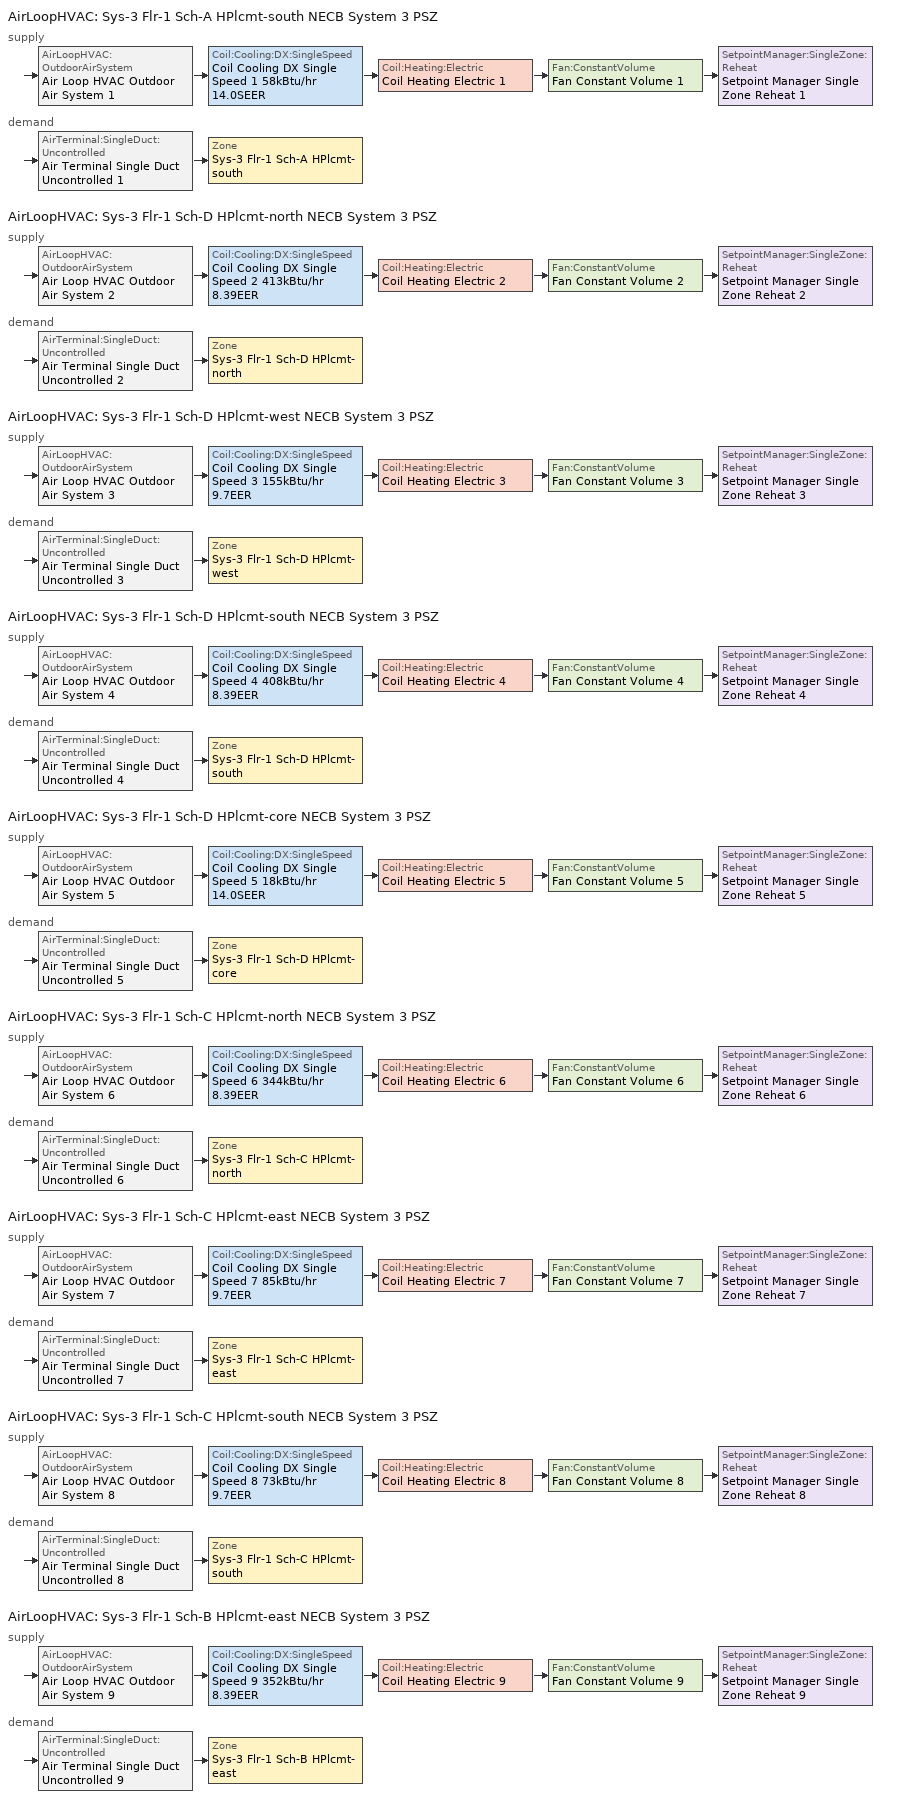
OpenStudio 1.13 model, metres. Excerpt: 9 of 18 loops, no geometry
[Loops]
AirLoopHVAC 'Sys-3 Flr-1 Sch-A HPlcmt-south NECB System 3 PSZ'
 supply: AirLoopHVAC:OutdoorAirSystem 'Air Loop HVAC Outdoor Air System 1' > Coil:Cooling:DX:SingleSpeed 'Coil Cooling DX Single Speed 1 58kBtu/hr 14.0SEER' > Coil:Heating:Electric 'Coil Heating Electric 1' > Fan:ConstantVolume 'Fan Constant Volume 1' > SetpointManager:SingleZone:Reheat 'Setpoint Manager Single Zone Reheat 1'
 demand: AirTerminal:SingleDuct:Uncontrolled 'Air Terminal Single Duct Uncontrolled 1' > Zone 'Sys-3 Flr-1 Sch-A HPlcmt-south'
AirLoopHVAC 'Sys-3 Flr-1 Sch-D HPlcmt-north NECB System 3 PSZ'
 supply: AirLoopHVAC:OutdoorAirSystem 'Air Loop HVAC Outdoor Air System 2' > Coil:Cooling:DX:SingleSpeed 'Coil Cooling DX Single Speed 2 413kBtu/hr 8.39EER' > Coil:Heating:Electric 'Coil Heating Electric 2' > Fan:ConstantVolume 'Fan Constant Volume 2' > SetpointManager:SingleZone:Reheat 'Setpoint Manager Single Zone Reheat 2'
 demand: AirTerminal:SingleDuct:Uncontrolled 'Air Terminal Single Duct Uncontrolled 2' > Zone 'Sys-3 Flr-1 Sch-D HPlcmt-north'
AirLoopHVAC 'Sys-3 Flr-1 Sch-D HPlcmt-west NECB System 3 PSZ'
 supply: AirLoopHVAC:OutdoorAirSystem 'Air Loop HVAC Outdoor Air System 3' > Coil:Cooling:DX:SingleSpeed 'Coil Cooling DX Single Speed 3 155kBtu/hr 9.7EER' > Coil:Heating:Electric 'Coil Heating Electric 3' > Fan:ConstantVolume 'Fan Constant Volume 3' > SetpointManager:SingleZone:Reheat 'Setpoint Manager Single Zone Reheat 3'
 demand: AirTerminal:SingleDuct:Uncontrolled 'Air Terminal Single Duct Uncontrolled 3' > Zone 'Sys-3 Flr-1 Sch-D HPlcmt-west'
AirLoopHVAC 'Sys-3 Flr-1 Sch-D HPlcmt-south NECB System 3 PSZ'
 supply: AirLoopHVAC:OutdoorAirSystem 'Air Loop HVAC Outdoor Air System 4' > Coil:Cooling:DX:SingleSpeed 'Coil Cooling DX Single Speed 4 408kBtu/hr 8.39EER' > Coil:Heating:Electric 'Coil Heating Electric 4' > Fan:ConstantVolume 'Fan Constant Volume 4' > SetpointManager:SingleZone:Reheat 'Setpoint Manager Single Zone Reheat 4'
 demand: AirTerminal:SingleDuct:Uncontrolled 'Air Terminal Single Duct Uncontrolled 4' > Zone 'Sys-3 Flr-1 Sch-D HPlcmt-south'
AirLoopHVAC 'Sys-3 Flr-1 Sch-D HPlcmt-core NECB System 3 PSZ'
 supply: AirLoopHVAC:OutdoorAirSystem 'Air Loop HVAC Outdoor Air System 5' > Coil:Cooling:DX:SingleSpeed 'Coil Cooling DX Single Speed 5 18kBtu/hr 14.0SEER' > Coil:Heating:Electric 'Coil Heating Electric 5' > Fan:ConstantVolume 'Fan Constant Volume 5' > SetpointManager:SingleZone:Reheat 'Setpoint Manager Single Zone Reheat 5'
 demand: AirTerminal:SingleDuct:Uncontrolled 'Air Terminal Single Duct Uncontrolled 5' > Zone 'Sys-3 Flr-1 Sch-D HPlcmt-core'
AirLoopHVAC 'Sys-3 Flr-1 Sch-C HPlcmt-north NECB System 3 PSZ'
 supply: AirLoopHVAC:OutdoorAirSystem 'Air Loop HVAC Outdoor Air System 6' > Coil:Cooling:DX:SingleSpeed 'Coil Cooling DX Single Speed 6 344kBtu/hr 8.39EER' > Coil:Heating:Electric 'Coil Heating Electric 6' > Fan:ConstantVolume 'Fan Constant Volume 6' > SetpointManager:SingleZone:Reheat 'Setpoint Manager Single Zone Reheat 6'
 demand: AirTerminal:SingleDuct:Uncontrolled 'Air Terminal Single Duct Uncontrolled 6' > Zone 'Sys-3 Flr-1 Sch-C HPlcmt-north'
AirLoopHVAC 'Sys-3 Flr-1 Sch-C HPlcmt-east NECB System 3 PSZ'
 supply: AirLoopHVAC:OutdoorAirSystem 'Air Loop HVAC Outdoor Air System 7' > Coil:Cooling:DX:SingleSpeed 'Coil Cooling DX Single Speed 7 85kBtu/hr 9.7EER' > Coil:Heating:Electric 'Coil Heating Electric 7' > Fan:ConstantVolume 'Fan Constant Volume 7' > SetpointManager:SingleZone:Reheat 'Setpoint Manager Single Zone Reheat 7'
 demand: AirTerminal:SingleDuct:Uncontrolled 'Air Terminal Single Duct Uncontrolled 7' > Zone 'Sys-3 Flr-1 Sch-C HPlcmt-east'
AirLoopHVAC 'Sys-3 Flr-1 Sch-C HPlcmt-south NECB System 3 PSZ'
 supply: AirLoopHVAC:OutdoorAirSystem 'Air Loop HVAC Outdoor Air System 8' > Coil:Cooling:DX:SingleSpeed 'Coil Cooling DX Single Speed 8 73kBtu/hr 9.7EER' > Coil:Heating:Electric 'Coil Heating Electric 8' > Fan:ConstantVolume 'Fan Constant Volume 8' > SetpointManager:SingleZone:Reheat 'Setpoint Manager Single Zone Reheat 8'
 demand: AirTerminal:SingleDuct:Uncontrolled 'Air Terminal Single Duct Uncontrolled 8' > Zone 'Sys-3 Flr-1 Sch-C HPlcmt-south'
AirLoopHVAC 'Sys-3 Flr-1 Sch-B HPlcmt-east NECB System 3 PSZ'
 supply: AirLoopHVAC:OutdoorAirSystem 'Air Loop HVAC Outdoor Air System 9' > Coil:Cooling:DX:SingleSpeed 'Coil Cooling DX Single Speed 9 352kBtu/hr 8.39EER' > Coil:Heating:Electric 'Coil Heating Electric 9' > Fan:ConstantVolume 'Fan Constant Volume 9' > SetpointManager:SingleZone:Reheat 'Setpoint Manager Single Zone Reheat 9'
 demand: AirTerminal:SingleDuct:Uncontrolled 'Air Terminal Single Duct Uncontrolled 9' > Zone 'Sys-3 Flr-1 Sch-B HPlcmt-east'
[Sizing:Zone] Zone Cooling Design Supply Air Temperature Input Method=SupplyAirTemperature; Zone Cooling Design Supply Air Temperature {C}=13; Zone Cooling Design Supply Air Temperature Difference {deltaC}=11.11; Zone Heating Design Supply Air Temperature Input Method=SupplyAirTemperature; Zone Heating Design Supply Air Temperature {C}=43; Zone Heating Design Supply Air Temperature Difference {deltaC}=11.11; Zone Cooling Design Supply Air Humidity Ratio {kg-H2O/kg-air}=0.0085; Zone Heating Design Supply Air Humidity Ratio {kg-H2O/kg-air}=0.008; Zone Heating Sizing Factor=1.3; Zone Cooling Sizing Factor=1.1; Cooling Design Air Flow Method=DesignDay; Heating Design Air Flow Method=DesignDay; Account for Dedicated Outdoor Air System=No; Dedicated Outdoor Air System Control Strategy=NeutralSupplyAir; Dedicated Outdoor Air Low Setpoint Temperature for Design {C}=autosize; Dedicated Outdoor Air High Setpoint Temperature for Design {C}=autosize
Sys-3 Flr-1 Sch-A HPlcmt-south; Sys-3 Flr-1 Sch-D HPlcmt-north; Sys-3 Flr-1 Sch-D HPlcmt-west; Sys-3 Flr-1 Sch-D HPlcmt-south; Sys-3 Flr-1 Sch-D HPlcmt-core; Sys-3 Flr-1 Sch-C HPlcmt-north; Sys-3 Flr-1 Sch-C HPlcmt-east; Sys-3 Flr-1 Sch-C HPlcmt-south; Sys-3 Flr-1 Sch-B HPlcmt-east
[Zone equipment]
Sys-3 Flr-1 Sch-A HPlcmt-south: Air Terminal Single Duct Uncontrolled 1, Zone HVAC Baseboard Convective Electric 1
Sys-3 Flr-1 Sch-D HPlcmt-north: Air Terminal Single Duct Uncontrolled 2, Zone HVAC Baseboard Convective Electric 2
Sys-3 Flr-1 Sch-D HPlcmt-west: Air Terminal Single Duct Uncontrolled 3, Zone HVAC Baseboard Convective Electric 3
Sys-3 Flr-1 Sch-D HPlcmt-south: Air Terminal Single Duct Uncontrolled 4, Zone HVAC Baseboard Convective Electric 4
Sys-3 Flr-1 Sch-D HPlcmt-core: Air Terminal Single Duct Uncontrolled 5, Zone HVAC Baseboard Convective Electric 5
Sys-3 Flr-1 Sch-C HPlcmt-north: Air Terminal Single Duct Uncontrolled 6, Zone HVAC Baseboard Convective Electric 6
Sys-3 Flr-1 Sch-C HPlcmt-east: Air Terminal Single Duct Uncontrolled 7, Zone HVAC Baseboard Convective Electric 7
Sys-3 Flr-1 Sch-C HPlcmt-south: Air Terminal Single Duct Uncontrolled 8, Zone HVAC Baseboard Convective Electric 8
Sys-3 Flr-1 Sch-B HPlcmt-east: Air Terminal Single Duct Uncontrolled 9, Zone HVAC Baseboard Convective Electric 9
[AirLoopHVAC] Design Supply Air Flow Rate {m3/s}=AutoSize
Name | Availability Schedule | Availability Manager
Sys-3 Flr-1 Sch-A HPlcmt-south NECB System 3 PSZ | Sys-3 Flr-1 Sch-A HPlcmt-south NECB System 3 PSZ Occ Sch | Availability Manager Night Cycle 1
Sys-3 Flr-1 Sch-D HPlcmt-north NECB System 3 PSZ | Sys-3 Flr-1 Sch-D HPlcmt-north NECB System 3 PSZ Occ Sch | Availability Manager Night Cycle 7
Sys-3 Flr-1 Sch-D HPlcmt-west NECB System 3 PSZ | Sys-3 Flr-1 Sch-D HPlcmt-west NECB System 3 PSZ Occ Sch | Availability Manager Night Cycle 9
Sys-3 Flr-1 Sch-D HPlcmt-south NECB System 3 PSZ | Sys-3 Flr-1 Sch-D HPlcmt-south NECB System 3 PSZ Occ Sch | Availability Manager Night Cycle 8
Sys-3 Flr-1 Sch-D HPlcmt-core NECB System 3 PSZ | Always On Discrete
Sys-3 Flr-1 Sch-C HPlcmt-north NECB System 3 PSZ | Sys-3 Flr-1 Sch-C HPlcmt-north NECB System 3 PSZ Occ Sch | Availability Manager Night Cycle 5
Sys-3 Flr-1 Sch-C HPlcmt-east NECB System 3 PSZ | Sys-3 Flr-1 Sch-C HPlcmt-east NECB System 3 PSZ Occ Sch | Availability Manager Night Cycle 4
Sys-3 Flr-1 Sch-C HPlcmt-south NECB System 3 PSZ | Sys-3 Flr-1 Sch-C HPlcmt-south NECB System 3 PSZ Occ Sch | Availability Manager Night Cycle 6
Sys-3 Flr-1 Sch-B HPlcmt-east NECB System 3 PSZ | Sys-3 Flr-1 Sch-B HPlcmt-east NECB System 3 PSZ Occ Sch | Availability Manager Night Cycle 3
[Sizing:System] Type of Load to Size On=Sensible; Design Outdoor Air Flow Rate {m3/s}=Autosize; Minimum System Air Flow Ratio=1; Preheat Design Temperature {C}=7; Preheat Design Humidity Ratio {kg-H2O/kg-Air}=0.008; Precool Design Temperature {C}=13; Precool Design Humidity Ratio {kg-H2O/kg-Air}=0.008; Central Cooling Design Supply Air Temperature {C}=13; Central Heating Design Supply Air Temperature {C}=43; Sizing Option=NonCoincident; 100% Outdoor Air in Cooling=No; 100% Outdoor Air in Heating=No; Central Cooling Design Supply Air Humidity Ratio {kg-H2O/kg-Air}=0.0085; Central Heating Design Supply Air Humidity Ratio {kg-H2O/kg-Air}=0.008; Cooling Design Air Flow Method=DesignDay; Cooling Design Air Flow Rate {m3/s}=0; Heating Design Air Flow Method=DesignDay; Heating Design Air Flow Rate {m3/s}=0; System Outdoor Air Method=ZoneSum; Zone Maximum Outdoor Air Fraction=1; Cooling Supply Air Flow Rate Per Floor Area {m3/s-m2}=0.00996765; Cooling Fraction of Autosized Cooling Supply Air Flow Rate=1; Cooling Supply Air Flow Rate Per Unit Cooling Capacity {m3/s-W}=3.94755e-05; Heating Supply Air Flow Rate Per Floor Area {m3/s-m2}=0.00996765; Heating Fraction of Autosized Heating Supply Air Flow Rate=1; Heating Fraction of Autosized Cooling Supply Air Flow Rate=1; Heating Supply Air Flow Rate Per Unit Heating Capacity {m3/s-W}=3.15882e-05; Cooling Design Capacity Method=CoolingDesignCapacity; Cooling Design Capacity {W}=autosize; Cooling Design Capacity Per Floor Area {W/m2}=234.7; Fraction of Autosized Cooling Design Capacity=1; Heating Design Capacity Method=HeatingDesignCapacity; Heating Design Capacity {W}=autosize; Heating Design Capacity Per Floor Area {W/m2}=157; Fraction of Autosized Heating Design Capacity=1; Central Cooling Capacity Control Method=OnOff
Sys-3 Flr-1 Sch-A HPlcmt-south NECB System 3 PSZ; Sys-3 Flr-1 Sch-D HPlcmt-north NECB System 3 PSZ; Sys-3 Flr-1 Sch-D HPlcmt-west NECB System 3 PSZ; Sys-3 Flr-1 Sch-D HPlcmt-south NECB System 3 PSZ; Sys-3 Flr-1 Sch-D HPlcmt-core NECB System 3 PSZ; Sys-3 Flr-1 Sch-C HPlcmt-north NECB System 3 PSZ; Sys-3 Flr-1 Sch-C HPlcmt-east NECB System 3 PSZ; Sys-3 Flr-1 Sch-C HPlcmt-south NECB System 3 PSZ; Sys-3 Flr-1 Sch-B HPlcmt-east NECB System 3 PSZ
[Fan:ConstantVolume] Availability Schedule=Always On Discrete; Fan Efficiency=0.39975; Pressure Rise {Pa}=640; Maximum Flow Rate {m3/s}=AutoSize; Motor Efficiency=0.615
Fan Constant Volume 1; Fan Constant Volume 2; Fan Constant Volume 3; Fan Constant Volume 4; Fan Constant Volume 5; Fan Constant Volume 6; Fan Constant Volume 7; Fan Constant Volume 8; Fan Constant Volume 9
[Coil:Heating:Electric] Availability Schedule=Always On Discrete
Coil Heating Electric 1; Coil Heating Electric 2; Coil Heating Electric 3; Coil Heating Electric 4; Coil Heating Electric 5; Coil Heating Electric 6; Coil Heating Electric 7; Coil Heating Electric 8; Coil Heating Electric 9
[Coil:Cooling:DX:SingleSpeed] Availability Schedule=Always On Discrete; Rated Total Cooling Capacity {W}=autosize; Rated Sensible Heat Ratio=autosize; Rated Air Flow Rate {m3/s}=autosize; Rated Evaporator Fan Power Per Volume Flow Rate {W/(m3/s)}=773.3; Condenser Type=AirCooled; Evaporative Condenser Effectiveness=0; Evaporative Condenser Air Flow Rate {m3/s}=Autosize; Evaporative Condenser Pump Rated Power Consumption {W}=Autosize; Crankcase Heater Capacity {W}=0; Maximum Outdoor Dry-Bulb Temperature for Crankcase Heater Operation {C}=0; Basin Heater Capacity {W/K}=0; Basin Heater Setpoint Temperature {C}=10
Name | Rated COP {W/W} | Total Cooling Capacity Function of Temperature Curve | Total Cooling Capacity Function of Flow Fraction Curve | Energy Input Ratio Function of Temperature Curve | Energy Input Ratio Function of Flow Fraction Curve | Part Load Fraction Correlation Curve
Coil Cooling DX Single Speed 1 58kBtu/hr 14.0SEER | 3.8248 | DXCOOL-NECB2011-REF-CAPFT | DXCOOL-NECB2011-REF-CAPFFLOW | DXCOOL-NECB2011-REF-COOLEIRFT | DXCOOL-NECB2011-REF-COOLEIRFFLOW | DXCOOL-NECB2011-REF-COOLPLFFPLR
Coil Cooling DX Single Speed 2 413kBtu/hr 8.39EER | 3.1075 | DXCOOL-NECB2011-REF-CAPFT 9 | DXCOOL-NECB2011-REF-CAPFFLOW 9 | DXCOOL-NECB2011-REF-COOLEIRFT 9 | DXCOOL-NECB2011-REF-COOLEIRFFLOW 9 | DXCOOL-NECB2011-REF-COOLPLFFPLR 9
Coil Cooling DX Single Speed 3 155kBtu/hr 9.7EER | 3.39674 | DXCOOL-NECB2011-REF-CAPFT 10 | DXCOOL-NECB2011-REF-CAPFFLOW 10 | DXCOOL-NECB2011-REF-COOLEIRFT 10 | DXCOOL-NECB2011-REF-COOLEIRFFLOW 10 | DXCOOL-NECB2011-REF-COOLPLFFPLR 10
Coil Cooling DX Single Speed 4 408kBtu/hr 8.39EER | 3.10393 | DXCOOL-NECB2011-REF-CAPFT 11 | DXCOOL-NECB2011-REF-CAPFFLOW 11 | DXCOOL-NECB2011-REF-COOLEIRFT 11 | DXCOOL-NECB2011-REF-COOLEIRFFLOW 11 | DXCOOL-NECB2011-REF-COOLPLFFPLR 11
Coil Cooling DX Single Speed 5 18kBtu/hr 14.0SEER | 3.8248 | DXCOOL-NECB2011-REF-CAPFT 12 | DXCOOL-NECB2011-REF-CAPFFLOW 12 | DXCOOL-NECB2011-REF-COOLEIRFT 12 | DXCOOL-NECB2011-REF-COOLEIRFFLOW 12 | DXCOOL-NECB2011-REF-COOLPLFFPLR 12
Coil Cooling DX Single Speed 6 344kBtu/hr 8.39EER | 3.0624 | DXCOOL-NECB2011-REF-CAPFT 13 | DXCOOL-NECB2011-REF-CAPFFLOW 13 | DXCOOL-NECB2011-REF-COOLEIRFT 13 | DXCOOL-NECB2011-REF-COOLEIRFFLOW 13 | DXCOOL-NECB2011-REF-COOLPLFFPLR 13
Coil Cooling DX Single Speed 7 85kBtu/hr 9.7EER | 3.34352 | DXCOOL-NECB2011-REF-CAPFT 14 | DXCOOL-NECB2011-REF-CAPFFLOW 14 | DXCOOL-NECB2011-REF-COOLEIRFT 14 | DXCOOL-NECB2011-REF-COOLEIRFFLOW 14 | DXCOOL-NECB2011-REF-COOLPLFFPLR 14
Coil Cooling DX Single Speed 8 73kBtu/hr 9.7EER | 3.33428 | DXCOOL-NECB2011-REF-CAPFT 15 | DXCOOL-NECB2011-REF-CAPFFLOW 15 | DXCOOL-NECB2011-REF-COOLEIRFT 15 | DXCOOL-NECB2011-REF-COOLEIRFFLOW 15 | DXCOOL-NECB2011-REF-COOLPLFFPLR 15
Coil Cooling DX Single Speed 9 352kBtu/hr 8.39EER | 3.06746 | DXCOOL-NECB2011-REF-CAPFT 16 | DXCOOL-NECB2011-REF-CAPFFLOW 16 | DXCOOL-NECB2011-REF-COOLEIRFT 16 | DXCOOL-NECB2011-REF-COOLEIRFFLOW 16 | DXCOOL-NECB2011-REF-COOLPLFFPLR 16
[Controller:OutdoorAir] Minimum Outdoor Air Flow Rate {m3/s}=Autosize; Maximum Outdoor Air Flow Rate {m3/s}=Autosize; Economizer Control Action Type=ModulateFlow; Lockout Type=NoLockout; Minimum Limit Type=FixedMinimum; High Humidity Control=No; Heat Recovery Bypass Control Type=BypassWhenWithinEconomizerLimits
Name | Economizer Control Type | Economizer Maximum Limit Dry-Bulb Temperature {C} | Economizer Maximum Limit Enthalpy {J/kg} | Economizer Minimum Limit Dry-Bulb Temperature {C} | Minimum Outdoor Air Schedule | Controller Mechanical Ventilation
Controller Outdoor Air 1 | NoEconomizer | 28 | 64000 | -100 | Sys-3 Flr-1 Sch-A HPlcmt-south NECB System 3 PSZ Occ Sch | Controller Mechanical Ventilation 1
Controller Outdoor Air 2 | DifferentialEnthalpy |  |  |  | Sys-3 Flr-1 Sch-D HPlcmt-north NECB System 3 PSZ Occ Sch | Controller Mechanical Ventilation 2
Controller Outdoor Air 3 | DifferentialEnthalpy |  |  |  | Sys-3 Flr-1 Sch-D HPlcmt-west NECB System 3 PSZ Occ Sch | Controller Mechanical Ventilation 3
Controller Outdoor Air 4 | DifferentialEnthalpy |  |  |  | Sys-3 Flr-1 Sch-D HPlcmt-south NECB System 3 PSZ Occ Sch | Controller Mechanical Ventilation 4
Controller Outdoor Air 5 | NoEconomizer | 28 | 64000 | -100 | Always On Discrete | Controller Mechanical Ventilation 5
Controller Outdoor Air 6 | DifferentialEnthalpy |  |  |  | Sys-3 Flr-1 Sch-C HPlcmt-north NECB System 3 PSZ Occ Sch | Controller Mechanical Ventilation 6
Controller Outdoor Air 7 | DifferentialEnthalpy |  |  |  | Sys-3 Flr-1 Sch-C HPlcmt-east NECB System 3 PSZ Occ Sch | Controller Mechanical Ventilation 7
Controller Outdoor Air 8 | DifferentialEnthalpy |  |  |  | Sys-3 Flr-1 Sch-C HPlcmt-south NECB System 3 PSZ Occ Sch | Controller Mechanical Ventilation 8
Controller Outdoor Air 9 | DifferentialEnthalpy |  |  |  | Sys-3 Flr-1 Sch-B HPlcmt-east NECB System 3 PSZ Occ Sch | Controller Mechanical Ventilation 9
[Controller:MechanicalVentilation] Availability Schedule=Always On Discrete; System Outdoor Air Method=ZoneSum
Controller Mechanical Ventilation 1; Controller Mechanical Ventilation 2; Controller Mechanical Ventilation 3; Controller Mechanical Ventilation 4; Controller Mechanical Ventilation 5; Controller Mechanical Ventilation 6; Controller Mechanical Ventilation 7; Controller Mechanical Ventilation 8; Controller Mechanical Ventilation 9
[AirLoopHVAC:OutdoorAirSystem]
Name | Controller
Air Loop HVAC Outdoor Air System 1 | Controller Outdoor Air 1
Air Loop HVAC Outdoor Air System 2 | Controller Outdoor Air 2
Air Loop HVAC Outdoor Air System 3 | Controller Outdoor Air 3
Air Loop HVAC Outdoor Air System 4 | Controller Outdoor Air 4
Air Loop HVAC Outdoor Air System 5 | Controller Outdoor Air 5
Air Loop HVAC Outdoor Air System 6 | Controller Outdoor Air 6
Air Loop HVAC Outdoor Air System 7 | Controller Outdoor Air 7
Air Loop HVAC Outdoor Air System 8 | Controller Outdoor Air 8
Air Loop HVAC Outdoor Air System 9 | Controller Outdoor Air 9
[SetpointManager:SingleZone:Reheat] Minimum Supply Air Temperature {C}=12.8; Maximum Supply Air Temperature {C}=13
Name | Control Zone
Setpoint Manager Single Zone Reheat 1 | Sys-3 Flr-1 Sch-A HPlcmt-south
Setpoint Manager Single Zone Reheat 2 | Sys-3 Flr-1 Sch-D HPlcmt-north
Setpoint Manager Single Zone Reheat 3 | Sys-3 Flr-1 Sch-D HPlcmt-west
Setpoint Manager Single Zone Reheat 4 | Sys-3 Flr-1 Sch-D HPlcmt-south
Setpoint Manager Single Zone Reheat 5 | Sys-3 Flr-1 Sch-D HPlcmt-core
Setpoint Manager Single Zone Reheat 6 | Sys-3 Flr-1 Sch-C HPlcmt-north
Setpoint Manager Single Zone Reheat 7 | Sys-3 Flr-1 Sch-C HPlcmt-east
Setpoint Manager Single Zone Reheat 8 | Sys-3 Flr-1 Sch-C HPlcmt-south
Setpoint Manager Single Zone Reheat 9 | Sys-3 Flr-1 Sch-B HPlcmt-east
[AirTerminal:SingleDuct:Uncontrolled] Availability Schedule=Always On Discrete; Maximum Air Flow Rate {m3/s}=AutoSize
Air Terminal Single Duct Uncontrolled 1; Air Terminal Single Duct Uncontrolled 2; Air Terminal Single Duct Uncontrolled 3; Air Terminal Single Duct Uncontrolled 4; Air Terminal Single Duct Uncontrolled 5; Air Terminal Single Duct Uncontrolled 6; Air Terminal Single Duct Uncontrolled 7; Air Terminal Single Duct Uncontrolled 8; Air Terminal Single Duct Uncontrolled 9
[ZoneHVAC:Baseboard:Convective:Electric] Availability Schedule=Always On Discrete; Nominal Capacity {W}=autosize; Efficiency=1
Zone HVAC Baseboard Convective Electric 1; Zone HVAC Baseboard Convective Electric 2; Zone HVAC Baseboard Convective Electric 3; Zone HVAC Baseboard Convective Electric 4; Zone HVAC Baseboard Convective Electric 5; Zone HVAC Baseboard Convective Electric 6; Zone HVAC Baseboard Convective Electric 7; Zone HVAC Baseboard Convective Electric 8; Zone HVAC Baseboard Convective Electric 9
[AvailabilityManager:NightCycle] Control Type=CycleOnAny; Thermostat Tolerance {deltaC}=1; Cycling Run Time {s}=3600
Availability Manager Night Cycle 1; Availability Manager Night Cycle 3; Availability Manager Night Cycle 4; Availability Manager Night Cycle 5; Availability Manager Night Cycle 6; Availability Manager Night Cycle 7; Availability Manager Night Cycle 8; Availability Manager Night Cycle 9
[Schedule:Ruleset]
Name | Default Day Schedule | Summer Design Day Schedule | Winter Design Day Schedule
Sys-3 Flr-1 Sch-A HPlcmt-south NECB System 3 PSZ Occ Sch | Sys-3 Flr-1 Sch-A HPlcmt-south NECB System 3 PSZ Occ Sch Default | Sys-3 Flr-1 Sch-A HPlcmt-south NECB System 3 PSZ Occ Sch Summer Design Day | Sys-3 Flr-1 Sch-A HPlcmt-south NECB System 3 PSZ Occ Sch Winter Design Day
Sys-3 Flr-1 Sch-B HPlcmt-east NECB System 3 PSZ Occ Sch | Sys-3 Flr-1 Sch-B HPlcmt-east NECB System 3 PSZ Occ Sch Default | Sys-3 Flr-1 Sch-B HPlcmt-east NECB System 3 PSZ Occ Sch Summer Design Day | Sys-3 Flr-1 Sch-B HPlcmt-east NECB System 3 PSZ Occ Sch Winter Design Day
Sys-3 Flr-1 Sch-C HPlcmt-east NECB System 3 PSZ Occ Sch | Sys-3 Flr-1 Sch-C HPlcmt-east NECB System 3 PSZ Occ Sch Default | Sys-3 Flr-1 Sch-C HPlcmt-east NECB System 3 PSZ Occ Sch Summer Design Day | Sys-3 Flr-1 Sch-C HPlcmt-east NECB System 3 PSZ Occ Sch Winter Design Day
Sys-3 Flr-1 Sch-C HPlcmt-north NECB System 3 PSZ Occ Sch | Sys-3 Flr-1 Sch-C HPlcmt-north NECB System 3 PSZ Occ Sch Default | Sys-3 Flr-1 Sch-C HPlcmt-north NECB System 3 PSZ Occ Sch Summer Design Day | Sys-3 Flr-1 Sch-C HPlcmt-north NECB System 3 PSZ Occ Sch Winter Design Day
Sys-3 Flr-1 Sch-C HPlcmt-south NECB System 3 PSZ Occ Sch | Sys-3 Flr-1 Sch-C HPlcmt-south NECB System 3 PSZ Occ Sch Default | Sys-3 Flr-1 Sch-C HPlcmt-south NECB System 3 PSZ Occ Sch Summer Design Day | Sys-3 Flr-1 Sch-C HPlcmt-south NECB System 3 PSZ Occ Sch Winter Design Day
Sys-3 Flr-1 Sch-D HPlcmt-north NECB System 3 PSZ Occ Sch | Sys-3 Flr-1 Sch-D HPlcmt-north NECB System 3 PSZ Occ Sch Default | Sys-3 Flr-1 Sch-D HPlcmt-north NECB System 3 PSZ Occ Sch Summer Design Day | Sys-3 Flr-1 Sch-D HPlcmt-north NECB System 3 PSZ Occ Sch Winter Design Day
Sys-3 Flr-1 Sch-D HPlcmt-south NECB System 3 PSZ Occ Sch | Sys-3 Flr-1 Sch-D HPlcmt-south NECB System 3 PSZ Occ Sch Default | Sys-3 Flr-1 Sch-D HPlcmt-south NECB System 3 PSZ Occ Sch Summer Design Day | Sys-3 Flr-1 Sch-D HPlcmt-south NECB System 3 PSZ Occ Sch Winter Design Day
Sys-3 Flr-1 Sch-D HPlcmt-west NECB System 3 PSZ Occ Sch | Sys-3 Flr-1 Sch-D HPlcmt-west NECB System 3 PSZ Occ Sch Default | Sys-3 Flr-1 Sch-D HPlcmt-west NECB System 3 PSZ Occ Sch Summer Design Day | Sys-3 Flr-1 Sch-D HPlcmt-west NECB System 3 PSZ Occ Sch Winter Design Day
[Schedule:Day]
Sys-3 Flr-1 Sch-A HPlcmt-south NECB System 3 PSZ Occ Sch Default; Sys-3 Flr-1 Sch-A HPlcmt-south NECB System 3 PSZ Occ Sch Winter Design Day; Sys-3 Flr-1 Sch-A HPlcmt-south NECB System 3 PSZ Occ Sch Summer Design Day; Sys-3 Flr-1 Sch-B HPlcmt-east NECB System 3 PSZ Occ Sch Default; Sys-3 Flr-1 Sch-B HPlcmt-east NECB System 3 PSZ Occ Sch Winter Design Day; Sys-3 Flr-1 Sch-B HPlcmt-east NECB System 3 PSZ Occ Sch Summer Design Day; Sys-3 Flr-1 Sch-C HPlcmt-east NECB System 3 PSZ Occ Sch Default; Sys-3 Flr-1 Sch-C HPlcmt-east NECB System 3 PSZ Occ Sch Winter Design Day; Sys-3 Flr-1 Sch-C HPlcmt-east NECB System 3 PSZ Occ Sch Summer Design Day; Sys-3 Flr-1 Sch-C HPlcmt-north NECB System 3 PSZ Occ Sch Default; Sys-3 Flr-1 Sch-C HPlcmt-north NECB System 3 PSZ Occ Sch Winter Design Day; Sys-3 Flr-1 Sch-C HPlcmt-north NECB System 3 PSZ Occ Sch Summer Design Day; Sys-3 Flr-1 Sch-C HPlcmt-south NECB System 3 PSZ Occ Sch Default; Sys-3 Flr-1 Sch-C HPlcmt-south NECB System 3 PSZ Occ Sch Winter Design Day; Sys-3 Flr-1 Sch-C HPlcmt-south NECB System 3 PSZ Occ Sch Summer Design Day; Sys-3 Flr-1 Sch-D HPlcmt-north NECB System 3 PSZ Occ Sch Default; Sys-3 Flr-1 Sch-D HPlcmt-north NECB System 3 PSZ Occ Sch Winter Design Day; Sys-3 Flr-1 Sch-D HPlcmt-north NECB System 3 PSZ Occ Sch Summer Design Day; Sys-3 Flr-1 Sch-D HPlcmt-south NECB System 3 PSZ Occ Sch Default; Sys-3 Flr-1 Sch-D HPlcmt-south NECB System 3 PSZ Occ Sch Winter Design Day; Sys-3 Flr-1 Sch-D HPlcmt-south NECB System 3 PSZ Occ Sch Summer Design Day; Sys-3 Flr-1 Sch-D HPlcmt-west NECB System 3 PSZ Occ Sch Default; Sys-3 Flr-1 Sch-D HPlcmt-west NECB System 3 PSZ Occ Sch Winter Design Day; Sys-3 Flr-1 Sch-D HPlcmt-west NECB System 3 PSZ Occ Sch Summer Design Day: 24, 0, 1
Sys-3 Flr-1 Sch-A HPlcmt-south NECB System 3 PSZ Occ Sch Monday; Sys-3 Flr-1 Sch-A HPlcmt-south NECB System 3 PSZ Occ Sch Tuesday; Sys-3 Flr-1 Sch-A HPlcmt-south NECB System 3 PSZ Occ Sch Wednesday; Sys-3 Flr-1 Sch-A HPlcmt-south NECB System 3 PSZ Occ Sch Thursday; Sys-3 Flr-1 Sch-A HPlcmt-south NECB System 3 PSZ Occ Sch Friday: 8, 0, 0, 19, 0, 1, 24, 0, 0
Sys-3 Flr-1 Sch-A HPlcmt-south NECB System 3 PSZ Occ Sch Saturday; Sys-3 Flr-1 Sch-A HPlcmt-south NECB System 3 PSZ Occ Sch Sunday; Sys-3 Flr-1 Sch-D HPlcmt-north NECB System 3 PSZ Occ Sch Saturday; Sys-3 Flr-1 Sch-D HPlcmt-north NECB System 3 PSZ Occ Sch Sunday; Sys-3 Flr-1 Sch-D HPlcmt-south NECB System 3 PSZ Occ Sch Saturday; Sys-3 Flr-1 Sch-D HPlcmt-south NECB System 3 PSZ Occ Sch Sunday; Sys-3 Flr-1 Sch-D HPlcmt-west NECB System 3 PSZ Occ Sch Saturday; Sys-3 Flr-1 Sch-D HPlcmt-west NECB System 3 PSZ Occ Sch Sunday: 24, 0, 0
Sys-3 Flr-1 Sch-B HPlcmt-east NECB System 3 PSZ Occ Sch Monday; Sys-3 Flr-1 Sch-B HPlcmt-east NECB System 3 PSZ Occ Sch Tuesday; Sys-3 Flr-1 Sch-B HPlcmt-east NECB System 3 PSZ Occ Sch Wednesday; Sys-3 Flr-1 Sch-B HPlcmt-east NECB System 3 PSZ Occ Sch Thursday; Sys-3 Flr-1 Sch-B HPlcmt-east NECB System 3 PSZ Occ Sch Friday: 1, 0, 1, 10, 0, 0, 24, 0, 1
Sys-3 Flr-1 Sch-B HPlcmt-east NECB System 3 PSZ Occ Sch Saturday: 2, 0, 1, 10, 0, 0, 24, 0, 1
Sys-3 Flr-1 Sch-B HPlcmt-east NECB System 3 PSZ Occ Sch Sunday: 1, 0, 0, 2, 0, 1, 11, 0, 0, 23, 0, 1, 24, 0, 0
Sys-3 Flr-1 Sch-C HPlcmt-east NECB System 3 PSZ Occ Sch Monday; Sys-3 Flr-1 Sch-C HPlcmt-east NECB System 3 PSZ Occ Sch Tuesday; Sys-3 Flr-1 Sch-C HPlcmt-east NECB System 3 PSZ Occ Sch Wednesday; Sys-3 Flr-1 Sch-C HPlcmt-east NECB System 3 PSZ Occ Sch Thursday; Sys-3 Flr-1 Sch-C HPlcmt-east NECB System 3 PSZ Occ Sch Friday; Sys-3 Flr-1 Sch-C HPlcmt-east NECB System 3 PSZ Occ Sch Saturday; Sys-3 Flr-1 Sch-C HPlcmt-north NECB System 3 PSZ Occ Sch Monday; Sys-3 Flr-1 Sch-C HPlcmt-north NECB System 3 PSZ Occ Sch Tuesday; Sys-3 Flr-1 Sch-C HPlcmt-north NECB System 3 PSZ Occ Sch Wednesday; Sys-3 Flr-1 Sch-C HPlcmt-north NECB System 3 PSZ Occ Sch Thursday; Sys-3 Flr-1 Sch-C HPlcmt-north NECB System 3 PSZ Occ Sch Friday; Sys-3 Flr-1 Sch-C HPlcmt-north NECB System 3 PSZ Occ Sch Saturday; Sys-3 Flr-1 Sch-C HPlcmt-south NECB System 3 PSZ Occ Sch Monday; Sys-3 Flr-1 Sch-C HPlcmt-south NECB System 3 PSZ Occ Sch Tuesday; Sys-3 Flr-1 Sch-C HPlcmt-south NECB System 3 PSZ Occ Sch Wednesday; Sys-3 Flr-1 Sch-C HPlcmt-south NECB System 3 PSZ Occ Sch Thursday; Sys-3 Flr-1 Sch-C HPlcmt-south NECB System 3 PSZ Occ Sch Friday; Sys-3 Flr-1 Sch-C HPlcmt-south NECB System 3 PSZ Occ Sch Saturday: 9, 0, 0, 21, 0, 1, 24, 0, 0
Sys-3 Flr-1 Sch-C HPlcmt-east NECB System 3 PSZ Occ Sch Sunday; Sys-3 Flr-1 Sch-C HPlcmt-north NECB System 3 PSZ Occ Sch Sunday; Sys-3 Flr-1 Sch-C HPlcmt-south NECB System 3 PSZ Occ Sch Sunday: 11, 0, 0, 19, 0, 1, 24, 0, 0
Sys-3 Flr-1 Sch-D HPlcmt-north NECB System 3 PSZ Occ Sch Monday; Sys-3 Flr-1 Sch-D HPlcmt-north NECB System 3 PSZ Occ Sch Tuesday; Sys-3 Flr-1 Sch-D HPlcmt-north NECB System 3 PSZ Occ Sch Wednesday; Sys-3 Flr-1 Sch-D HPlcmt-north NECB System 3 PSZ Occ Sch Thursday; Sys-3 Flr-1 Sch-D HPlcmt-north NECB System 3 PSZ Occ Sch Friday; Sys-3 Flr-1 Sch-D HPlcmt-south NECB System 3 PSZ Occ Sch Monday; Sys-3 Flr-1 Sch-D HPlcmt-south NECB System 3 PSZ Occ Sch Tuesday; Sys-3 Flr-1 Sch-D HPlcmt-south NECB System 3 PSZ Occ Sch Wednesday; Sys-3 Flr-1 Sch-D HPlcmt-south NECB System 3 PSZ Occ Sch Thursday; Sys-3 Flr-1 Sch-D HPlcmt-south NECB System 3 PSZ Occ Sch Friday; Sys-3 Flr-1 Sch-D HPlcmt-west NECB System 3 PSZ Occ Sch Monday; Sys-3 Flr-1 Sch-D HPlcmt-west NECB System 3 PSZ Occ Sch Tuesday; Sys-3 Flr-1 Sch-D HPlcmt-west NECB System 3 PSZ Occ Sch Wednesday; Sys-3 Flr-1 Sch-D HPlcmt-west NECB System 3 PSZ Occ Sch Thursday; Sys-3 Flr-1 Sch-D HPlcmt-west NECB System 3 PSZ Occ Sch Friday: 9, 0, 0, 18, 0, 1, 19, 0, 0, 22, 0, 1, 24, 0, 0
[Schedule:Rule] Date Specification Type=DateRange; Start Month=1; Start Day=1; End Month=12
Name | Schedule Ruleset | Rule Order | Day Schedule | Apply Monday | End Day | Apply Tuesday | Apply Wednesday | Apply Thursday | Apply Friday | Apply Saturday | Apply Sunday
Sys-3 Flr-1 Sch-A HPlcmt-south NECB System 3 PSZ Occ Sch Monday Rule | Sys-3 Flr-1 Sch-A HPlcmt-south NECB System 3 PSZ Occ Sch | 6 | Sys-3 Flr-1 Sch-A HPlcmt-south NECB System 3 PSZ Occ Sch Monday | Yes | 25
Sys-3 Flr-1 Sch-A HPlcmt-south NECB System 3 PSZ Occ Sch Tuesday Rule | Sys-3 Flr-1 Sch-A HPlcmt-south NECB System 3 PSZ Occ Sch | 5 | Sys-3 Flr-1 Sch-A HPlcmt-south NECB System 3 PSZ Occ Sch Tuesday |  | 26 | Yes
Sys-3 Flr-1 Sch-A HPlcmt-south NECB System 3 PSZ Occ Sch Wednesday Rule | Sys-3 Flr-1 Sch-A HPlcmt-south NECB System 3 PSZ Occ Sch | 4 | Sys-3 Flr-1 Sch-A HPlcmt-south NECB System 3 PSZ Occ Sch Wednesday |  | 27 |  | Yes
Sys-3 Flr-1 Sch-A HPlcmt-south NECB System 3 PSZ Occ Sch Thursday Rule | Sys-3 Flr-1 Sch-A HPlcmt-south NECB System 3 PSZ Occ Sch | 3 | Sys-3 Flr-1 Sch-A HPlcmt-south NECB System 3 PSZ Occ Sch Thursday |  | 28 |  |  | Yes
Sys-3 Flr-1 Sch-A HPlcmt-south NECB System 3 PSZ Occ Sch Friday Rule | Sys-3 Flr-1 Sch-A HPlcmt-south NECB System 3 PSZ Occ Sch | 2 | Sys-3 Flr-1 Sch-A HPlcmt-south NECB System 3 PSZ Occ Sch Friday |  | 29 |  |  |  | Yes
Sys-3 Flr-1 Sch-A HPlcmt-south NECB System 3 PSZ Occ Sch Saturday Rule | Sys-3 Flr-1 Sch-A HPlcmt-south NECB System 3 PSZ Occ Sch | 1 | Sys-3 Flr-1 Sch-A HPlcmt-south NECB System 3 PSZ Occ Sch Saturday |  | 30 |  |  |  |  | Yes
Sys-3 Flr-1 Sch-A HPlcmt-south NECB System 3 PSZ Occ Sch Sunday Rule | Sys-3 Flr-1 Sch-A HPlcmt-south NECB System 3 PSZ Occ Sch | 0 | Sys-3 Flr-1 Sch-A HPlcmt-south NECB System 3 PSZ Occ Sch Sunday |  | 31 |  |  |  |  |  | Yes
Sys-3 Flr-1 Sch-B HPlcmt-east NECB System 3 PSZ Occ Sch Monday Rule | Sys-3 Flr-1 Sch-B HPlcmt-east NECB System 3 PSZ Occ Sch | 6 | Sys-3 Flr-1 Sch-B HPlcmt-east NECB System 3 PSZ Occ Sch Monday | Yes | 25
Sys-3 Flr-1 Sch-B HPlcmt-east NECB System 3 PSZ Occ Sch Tuesday Rule | Sys-3 Flr-1 Sch-B HPlcmt-east NECB System 3 PSZ Occ Sch | 5 | Sys-3 Flr-1 Sch-B HPlcmt-east NECB System 3 PSZ Occ Sch Tuesday |  | 26 | Yes
Sys-3 Flr-1 Sch-B HPlcmt-east NECB System 3 PSZ Occ Sch Wednesday Rule | Sys-3 Flr-1 Sch-B HPlcmt-east NECB System 3 PSZ Occ Sch | 4 | Sys-3 Flr-1 Sch-B HPlcmt-east NECB System 3 PSZ Occ Sch Wednesday |  | 27 |  | Yes
Sys-3 Flr-1 Sch-B HPlcmt-east NECB System 3 PSZ Occ Sch Thursday Rule | Sys-3 Flr-1 Sch-B HPlcmt-east NECB System 3 PSZ Occ Sch | 3 | Sys-3 Flr-1 Sch-B HPlcmt-east NECB System 3 PSZ Occ Sch Thursday |  | 28 |  |  | Yes
Sys-3 Flr-1 Sch-B HPlcmt-east NECB System 3 PSZ Occ Sch Friday Rule | Sys-3 Flr-1 Sch-B HPlcmt-east NECB System 3 PSZ Occ Sch | 2 | Sys-3 Flr-1 Sch-B HPlcmt-east NECB System 3 PSZ Occ Sch Friday |  | 29 |  |  |  | Yes
Sys-3 Flr-1 Sch-B HPlcmt-east NECB System 3 PSZ Occ Sch Saturday Rule | Sys-3 Flr-1 Sch-B HPlcmt-east NECB System 3 PSZ Occ Sch | 1 | Sys-3 Flr-1 Sch-B HPlcmt-east NECB System 3 PSZ Occ Sch Saturday |  | 30 |  |  |  |  | Yes
Sys-3 Flr-1 Sch-B HPlcmt-east NECB System 3 PSZ Occ Sch Sunday Rule | Sys-3 Flr-1 Sch-B HPlcmt-east NECB System 3 PSZ Occ Sch | 0 | Sys-3 Flr-1 Sch-B HPlcmt-east NECB System 3 PSZ Occ Sch Sunday |  | 31 |  |  |  |  |  | Yes
Sys-3 Flr-1 Sch-C HPlcmt-east NECB System 3 PSZ Occ Sch Monday Rule | Sys-3 Flr-1 Sch-C HPlcmt-east NECB System 3 PSZ Occ Sch | 6 | Sys-3 Flr-1 Sch-C HPlcmt-east NECB System 3 PSZ Occ Sch Monday | Yes | 25
Sys-3 Flr-1 Sch-C HPlcmt-east NECB System 3 PSZ Occ Sch Tuesday Rule | Sys-3 Flr-1 Sch-C HPlcmt-east NECB System 3 PSZ Occ Sch | 5 | Sys-3 Flr-1 Sch-C HPlcmt-east NECB System 3 PSZ Occ Sch Tuesday |  | 26 | Yes
Sys-3 Flr-1 Sch-C HPlcmt-east NECB System 3 PSZ Occ Sch Wednesday Rule | Sys-3 Flr-1 Sch-C HPlcmt-east NECB System 3 PSZ Occ Sch | 4 | Sys-3 Flr-1 Sch-C HPlcmt-east NECB System 3 PSZ Occ Sch Wednesday |  | 27 |  | Yes
Sys-3 Flr-1 Sch-C HPlcmt-east NECB System 3 PSZ Occ Sch Thursday Rule | Sys-3 Flr-1 Sch-C HPlcmt-east NECB System 3 PSZ Occ Sch | 3 | Sys-3 Flr-1 Sch-C HPlcmt-east NECB System 3 PSZ Occ Sch Thursday |  | 28 |  |  | Yes
Sys-3 Flr-1 Sch-C HPlcmt-east NECB System 3 PSZ Occ Sch Friday Rule | Sys-3 Flr-1 Sch-C HPlcmt-east NECB System 3 PSZ Occ Sch | 2 | Sys-3 Flr-1 Sch-C HPlcmt-east NECB System 3 PSZ Occ Sch Friday |  | 29 |  |  |  | Yes
Sys-3 Flr-1 Sch-C HPlcmt-east NECB System 3 PSZ Occ Sch Saturday Rule | Sys-3 Flr-1 Sch-C HPlcmt-east NECB System 3 PSZ Occ Sch | 1 | Sys-3 Flr-1 Sch-C HPlcmt-east NECB System 3 PSZ Occ Sch Saturday |  | 30 |  |  |  |  | Yes
Sys-3 Flr-1 Sch-C HPlcmt-east NECB System 3 PSZ Occ Sch Sunday Rule | Sys-3 Flr-1 Sch-C HPlcmt-east NECB System 3 PSZ Occ Sch | 0 | Sys-3 Flr-1 Sch-C HPlcmt-east NECB System 3 PSZ Occ Sch Sunday |  | 31 |  |  |  |  |  | Yes
Sys-3 Flr-1 Sch-C HPlcmt-north NECB System 3 PSZ Occ Sch Monday Rule | Sys-3 Flr-1 Sch-C HPlcmt-north NECB System 3 PSZ Occ Sch | 6 | Sys-3 Flr-1 Sch-C HPlcmt-north NECB System 3 PSZ Occ Sch Monday | Yes | 25
Sys-3 Flr-1 Sch-C HPlcmt-north NECB System 3 PSZ Occ Sch Tuesday Rule | Sys-3 Flr-1 Sch-C HPlcmt-north NECB System 3 PSZ Occ Sch | 5 | Sys-3 Flr-1 Sch-C HPlcmt-north NECB System 3 PSZ Occ Sch Tuesday |  | 26 | Yes
Sys-3 Flr-1 Sch-C HPlcmt-north NECB System 3 PSZ Occ Sch Wednesday Rule | Sys-3 Flr-1 Sch-C HPlcmt-north NECB System 3 PSZ Occ Sch | 4 | Sys-3 Flr-1 Sch-C HPlcmt-north NECB System 3 PSZ Occ Sch Wednesday |  | 27 |  | Yes
Sys-3 Flr-1 Sch-C HPlcmt-north NECB System 3 PSZ Occ Sch Thursday Rule | Sys-3 Flr-1 Sch-C HPlcmt-north NECB System 3 PSZ Occ Sch | 3 | Sys-3 Flr-1 Sch-C HPlcmt-north NECB System 3 PSZ Occ Sch Thursday |  | 28 |  |  | Yes
Sys-3 Flr-1 Sch-C HPlcmt-north NECB System 3 PSZ Occ Sch Friday Rule | Sys-3 Flr-1 Sch-C HPlcmt-north NECB System 3 PSZ Occ Sch | 2 | Sys-3 Flr-1 Sch-C HPlcmt-north NECB System 3 PSZ Occ Sch Friday |  | 29 |  |  |  | Yes
Sys-3 Flr-1 Sch-C HPlcmt-north NECB System 3 PSZ Occ Sch Saturday Rule | Sys-3 Flr-1 Sch-C HPlcmt-north NECB System 3 PSZ Occ Sch | 1 | Sys-3 Flr-1 Sch-C HPlcmt-north NECB System 3 PSZ Occ Sch Saturday |  | 30 |  |  |  |  | Yes
Sys-3 Flr-1 Sch-C HPlcmt-north NECB System 3 PSZ Occ Sch Sunday Rule | Sys-3 Flr-1 Sch-C HPlcmt-north NECB System 3 PSZ Occ Sch | 0 | Sys-3 Flr-1 Sch-C HPlcmt-north NECB System 3 PSZ Occ Sch Sunday |  | 31 |  |  |  |  |  | Yes
Sys-3 Flr-1 Sch-C HPlcmt-south NECB System 3 PSZ Occ Sch Monday Rule | Sys-3 Flr-1 Sch-C HPlcmt-south NECB System 3 PSZ Occ Sch | 6 | Sys-3 Flr-1 Sch-C HPlcmt-south NECB System 3 PSZ Occ Sch Monday | Yes | 25
Sys-3 Flr-1 Sch-C HPlcmt-south NECB System 3 PSZ Occ Sch Tuesday Rule | Sys-3 Flr-1 Sch-C HPlcmt-south NECB System 3 PSZ Occ Sch | 5 | Sys-3 Flr-1 Sch-C HPlcmt-south NECB System 3 PSZ Occ Sch Tuesday |  | 26 | Yes
Sys-3 Flr-1 Sch-C HPlcmt-south NECB System 3 PSZ Occ Sch Wednesday Rule | Sys-3 Flr-1 Sch-C HPlcmt-south NECB System 3 PSZ Occ Sch | 4 | Sys-3 Flr-1 Sch-C HPlcmt-south NECB System 3 PSZ Occ Sch Wednesday |  | 27 |  | Yes
Sys-3 Flr-1 Sch-C HPlcmt-south NECB System 3 PSZ Occ Sch Thursday Rule | Sys-3 Flr-1 Sch-C HPlcmt-south NECB System 3 PSZ Occ Sch | 3 | Sys-3 Flr-1 Sch-C HPlcmt-south NECB System 3 PSZ Occ Sch Thursday |  | 28 |  |  | Yes
Sys-3 Flr-1 Sch-C HPlcmt-south NECB System 3 PSZ Occ Sch Friday Rule | Sys-3 Flr-1 Sch-C HPlcmt-south NECB System 3 PSZ Occ Sch | 2 | Sys-3 Flr-1 Sch-C HPlcmt-south NECB System 3 PSZ Occ Sch Friday |  | 29 |  |  |  | Yes
Sys-3 Flr-1 Sch-C HPlcmt-south NECB System 3 PSZ Occ Sch Saturday Rule | Sys-3 Flr-1 Sch-C HPlcmt-south NECB System 3 PSZ Occ Sch | 1 | Sys-3 Flr-1 Sch-C HPlcmt-south NECB System 3 PSZ Occ Sch Saturday |  | 30 |  |  |  |  | Yes
Sys-3 Flr-1 Sch-C HPlcmt-south NECB System 3 PSZ Occ Sch Sunday Rule | Sys-3 Flr-1 Sch-C HPlcmt-south NECB System 3 PSZ Occ Sch | 0 | Sys-3 Flr-1 Sch-C HPlcmt-south NECB System 3 PSZ Occ Sch Sunday |  | 31 |  |  |  |  |  | Yes
Sys-3 Flr-1 Sch-D HPlcmt-north NECB System 3 PSZ Occ Sch Monday Rule | Sys-3 Flr-1 Sch-D HPlcmt-north NECB System 3 PSZ Occ Sch | 6 | Sys-3 Flr-1 Sch-D HPlcmt-north NECB System 3 PSZ Occ Sch Monday | Yes | 25
Sys-3 Flr-1 Sch-D HPlcmt-north NECB System 3 PSZ Occ Sch Tuesday Rule | Sys-3 Flr-1 Sch-D HPlcmt-north NECB System 3 PSZ Occ Sch | 5 | Sys-3 Flr-1 Sch-D HPlcmt-north NECB System 3 PSZ Occ Sch Tuesday |  | 26 | Yes
Sys-3 Flr-1 Sch-D HPlcmt-north NECB System 3 PSZ Occ Sch Wednesday Rule | Sys-3 Flr-1 Sch-D HPlcmt-north NECB System 3 PSZ Occ Sch | 4 | Sys-3 Flr-1 Sch-D HPlcmt-north NECB System 3 PSZ Occ Sch Wednesday |  | 27 |  | Yes
Sys-3 Flr-1 Sch-D HPlcmt-north NECB System 3 PSZ Occ Sch Thursday Rule | Sys-3 Flr-1 Sch-D HPlcmt-north NECB System 3 PSZ Occ Sch | 3 | Sys-3 Flr-1 Sch-D HPlcmt-north NECB System 3 PSZ Occ Sch Thursday |  | 28 |  |  | Yes
Sys-3 Flr-1 Sch-D HPlcmt-north NECB System 3 PSZ Occ Sch Friday Rule | Sys-3 Flr-1 Sch-D HPlcmt-north NECB System 3 PSZ Occ Sch | 2 | Sys-3 Flr-1 Sch-D HPlcmt-north NECB System 3 PSZ Occ Sch Friday |  | 29 |  |  |  | Yes
Sys-3 Flr-1 Sch-D HPlcmt-north NECB System 3 PSZ Occ Sch Saturday Rule | Sys-3 Flr-1 Sch-D HPlcmt-north NECB System 3 PSZ Occ Sch | 1 | Sys-3 Flr-1 Sch-D HPlcmt-north NECB System 3 PSZ Occ Sch Saturday |  | 30 |  |  |  |  | Yes
Sys-3 Flr-1 Sch-D HPlcmt-north NECB System 3 PSZ Occ Sch Sunday Rule | Sys-3 Flr-1 Sch-D HPlcmt-north NECB System 3 PSZ Occ Sch | 0 | Sys-3 Flr-1 Sch-D HPlcmt-north NECB System 3 PSZ Occ Sch Sunday |  | 31 |  |  |  |  |  | Yes
Sys-3 Flr-1 Sch-D HPlcmt-south NECB System 3 PSZ Occ Sch Monday Rule | Sys-3 Flr-1 Sch-D HPlcmt-south NECB System 3 PSZ Occ Sch | 6 | Sys-3 Flr-1 Sch-D HPlcmt-south NECB System 3 PSZ Occ Sch Monday | Yes | 25
Sys-3 Flr-1 Sch-D HPlcmt-south NECB System 3 PSZ Occ Sch Tuesday Rule | Sys-3 Flr-1 Sch-D HPlcmt-south NECB System 3 PSZ Occ Sch | 5 | Sys-3 Flr-1 Sch-D HPlcmt-south NECB System 3 PSZ Occ Sch Tuesday |  | 26 | Yes
Sys-3 Flr-1 Sch-D HPlcmt-south NECB System 3 PSZ Occ Sch Wednesday Rule | Sys-3 Flr-1 Sch-D HPlcmt-south NECB System 3 PSZ Occ Sch | 4 | Sys-3 Flr-1 Sch-D HPlcmt-south NECB System 3 PSZ Occ Sch Wednesday |  | 27 |  | Yes
Sys-3 Flr-1 Sch-D HPlcmt-south NECB System 3 PSZ Occ Sch Thursday Rule | Sys-3 Flr-1 Sch-D HPlcmt-south NECB System 3 PSZ Occ Sch | 3 | Sys-3 Flr-1 Sch-D HPlcmt-south NECB System 3 PSZ Occ Sch Thursday |  | 28 |  |  | Yes
Sys-3 Flr-1 Sch-D HPlcmt-south NECB System 3 PSZ Occ Sch Friday Rule | Sys-3 Flr-1 Sch-D HPlcmt-south NECB System 3 PSZ Occ Sch | 2 | Sys-3 Flr-1 Sch-D HPlcmt-south NECB System 3 PSZ Occ Sch Friday |  | 29 |  |  |  | Yes
Sys-3 Flr-1 Sch-D HPlcmt-south NECB System 3 PSZ Occ Sch Saturday Rule | Sys-3 Flr-1 Sch-D HPlcmt-south NECB System 3 PSZ Occ Sch | 1 | Sys-3 Flr-1 Sch-D HPlcmt-south NECB System 3 PSZ Occ Sch Saturday |  | 30 |  |  |  |  | Yes
Sys-3 Flr-1 Sch-D HPlcmt-south NECB System 3 PSZ Occ Sch Sunday Rule | Sys-3 Flr-1 Sch-D HPlcmt-south NECB System 3 PSZ Occ Sch | 0 | Sys-3 Flr-1 Sch-D HPlcmt-south NECB System 3 PSZ Occ Sch Sunday |  | 31 |  |  |  |  |  | Yes
Sys-3 Flr-1 Sch-D HPlcmt-west NECB System 3 PSZ Occ Sch Monday Rule | Sys-3 Flr-1 Sch-D HPlcmt-west NECB System 3 PSZ Occ Sch | 6 | Sys-3 Flr-1 Sch-D HPlcmt-west NECB System 3 PSZ Occ Sch Monday | Yes | 25
Sys-3 Flr-1 Sch-D HPlcmt-west NECB System 3 PSZ Occ Sch Tuesday Rule | Sys-3 Flr-1 Sch-D HPlcmt-west NECB System 3 PSZ Occ Sch | 5 | Sys-3 Flr-1 Sch-D HPlcmt-west NECB System 3 PSZ Occ Sch Tuesday |  | 26 | Yes
Sys-3 Flr-1 Sch-D HPlcmt-west NECB System 3 PSZ Occ Sch Wednesday Rule | Sys-3 Flr-1 Sch-D HPlcmt-west NECB System 3 PSZ Occ Sch | 4 | Sys-3 Flr-1 Sch-D HPlcmt-west NECB System 3 PSZ Occ Sch Wednesday |  | 27 |  | Yes
Sys-3 Flr-1 Sch-D HPlcmt-west NECB System 3 PSZ Occ Sch Thursday Rule | Sys-3 Flr-1 Sch-D HPlcmt-west NECB System 3 PSZ Occ Sch | 3 | Sys-3 Flr-1 Sch-D HPlcmt-west NECB System 3 PSZ Occ Sch Thursday |  | 28 |  |  | Yes
Sys-3 Flr-1 Sch-D HPlcmt-west NECB System 3 PSZ Occ Sch Friday Rule | Sys-3 Flr-1 Sch-D HPlcmt-west NECB System 3 PSZ Occ Sch | 2 | Sys-3 Flr-1 Sch-D HPlcmt-west NECB System 3 PSZ Occ Sch Friday |  | 29 |  |  |  | Yes
Sys-3 Flr-1 Sch-D HPlcmt-west NECB System 3 PSZ Occ Sch Saturday Rule | Sys-3 Flr-1 Sch-D HPlcmt-west NECB System 3 PSZ Occ Sch | 1 | Sys-3 Flr-1 Sch-D HPlcmt-west NECB System 3 PSZ Occ Sch Saturday |  | 30 |  |  |  |  | Yes
Sys-3 Flr-1 Sch-D HPlcmt-west NECB System 3 PSZ Occ Sch Sunday Rule | Sys-3 Flr-1 Sch-D HPlcmt-west NECB System 3 PSZ Occ Sch | 0 | Sys-3 Flr-1 Sch-D HPlcmt-west NECB System 3 PSZ Occ Sch Sunday |  | 31 |  |  |  |  |  | Yes
[Schedule:Constant]
Always On Discrete: Value=1
[Curve:Biquadratic] Minimum Value of x=13; Maximum Value of x=24; Minimum Value of y=24; Maximum Value of y=46
Name | Coefficient1 Constant | Coefficient2 x | Coefficient3 x**2 | Coefficient4 y | Coefficient5 y**2 | Coefficient6 x*y
DXCOOL-NECB2011-REF-CAPFT; DXCOOL-NECB2011-REF-CAPFT 9; DXCOOL-NECB2011-REF-CAPFT 10; DXCOOL-NECB2011-REF-CAPFT 11; DXCOOL-NECB2011-REF-CAPFT 12; DXCOOL-NECB2011-REF-CAPFT 13; DXCOOL-NECB2011-REF-CAPFT 14; DXCOOL-NECB2011-REF-CAPFT 15; DXCOOL-NECB2011-REF-CAPFT 16 | 0.867905 | 0.0142459 | 0.00055436 | -0.0075575 | 3.3e-05 | -0.0001918
DXCOOL-NECB2011-REF-COOLEIRFT; DXCOOL-NECB2011-REF-COOLEIRFT 9; DXCOOL-NECB2011-REF-COOLEIRFT 10; DXCOOL-NECB2011-REF-COOLEIRFT 11; DXCOOL-NECB2011-REF-COOLEIRFT 12; DXCOOL-NECB2011-REF-COOLEIRFT 13; DXCOOL-NECB2011-REF-COOLEIRFT 14; DXCOOL-NECB2011-REF-COOLEIRFT 15; DXCOOL-NECB2011-REF-COOLEIRFT 16 | 0.116936 | 0.0284933 | -0.0004112 | 0.0214108 | 0.00016103 | -0.0006791
[Curve:Quadratic] Coefficient1 Constant=1; Coefficient2 x=0; Coefficient3 x**2=0; Minimum Value of x=0; Maximum Value of x=1
DXCOOL-NECB2011-REF-CAPFFLOW; DXCOOL-NECB2011-REF-COOLEIRFFLOW; DXCOOL-NECB2011-REF-CAPFFLOW 9; DXCOOL-NECB2011-REF-COOLEIRFFLOW 9; DXCOOL-NECB2011-REF-CAPFFLOW 10; DXCOOL-NECB2011-REF-COOLEIRFFLOW 10; DXCOOL-NECB2011-REF-CAPFFLOW 11; DXCOOL-NECB2011-REF-COOLEIRFFLOW 11; DXCOOL-NECB2011-REF-CAPFFLOW 12; DXCOOL-NECB2011-REF-COOLEIRFFLOW 12; DXCOOL-NECB2011-REF-CAPFFLOW 13; DXCOOL-NECB2011-REF-COOLEIRFFLOW 13; DXCOOL-NECB2011-REF-CAPFFLOW 14; DXCOOL-NECB2011-REF-COOLEIRFFLOW 14; DXCOOL-NECB2011-REF-CAPFFLOW 15; DXCOOL-NECB2011-REF-COOLEIRFFLOW 15; DXCOOL-NECB2011-REF-CAPFFLOW 16; DXCOOL-NECB2011-REF-COOLEIRFFLOW 16
[Curve:Cubic] Coefficient1 Constant=0.0277; Coefficient2 x=4.9151; Coefficient3 x**2=-8.184; Coefficient4 x**3=4.2702; Minimum Value of x=0.7; Maximum Value of x=1
DXCOOL-NECB2011-REF-COOLPLFFPLR; DXCOOL-NECB2011-REF-COOLPLFFPLR 9; DXCOOL-NECB2011-REF-COOLPLFFPLR 10; DXCOOL-NECB2011-REF-COOLPLFFPLR 11; DXCOOL-NECB2011-REF-COOLPLFFPLR 12; DXCOOL-NECB2011-REF-COOLPLFFPLR 13; DXCOOL-NECB2011-REF-COOLPLFFPLR 14; DXCOOL-NECB2011-REF-COOLPLFFPLR 15; DXCOOL-NECB2011-REF-COOLPLFFPLR 16
